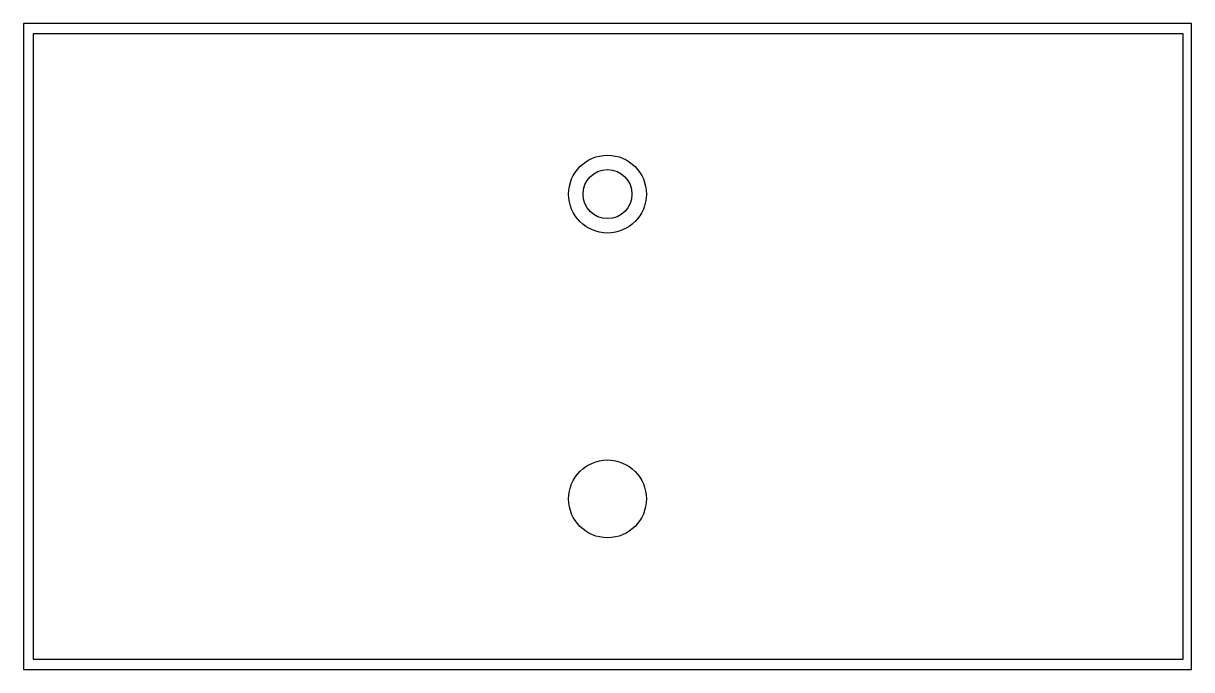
# Model space of a CAD drawing. Header units: millimetres. Extents: x 0 to 76.3, y 0 to 42.2.
import ezdxf

# ---------------------------------------------------------------- set-up
doc = ezdxf.new("R2010")
doc.units = ezdxf.units.MM

msp = doc.modelspace()

# ---------------------------------------------------------------- linework, layer by layer
msp.add_lwpolyline([(0, 0), (76.3, 0), (76.3, 42.2), (0, 42.2), (0, 0)])
msp.add_lwpolyline([(0.637, 0.689), (75.737, 0.689), (75.737, 41.518), (0.637, 41.518)], close=True)
for centre, radius in [((38.15, 31.05), 2.54), ((38.15, 31.05), 2.54), ((38.15, 31.05), 1.6), ((38.15, 11.15), 2.54), ((38.15, 11.15), 2.54)]:
    msp.add_circle(centre, radius)

doc.saveas('drawing.dxf')
